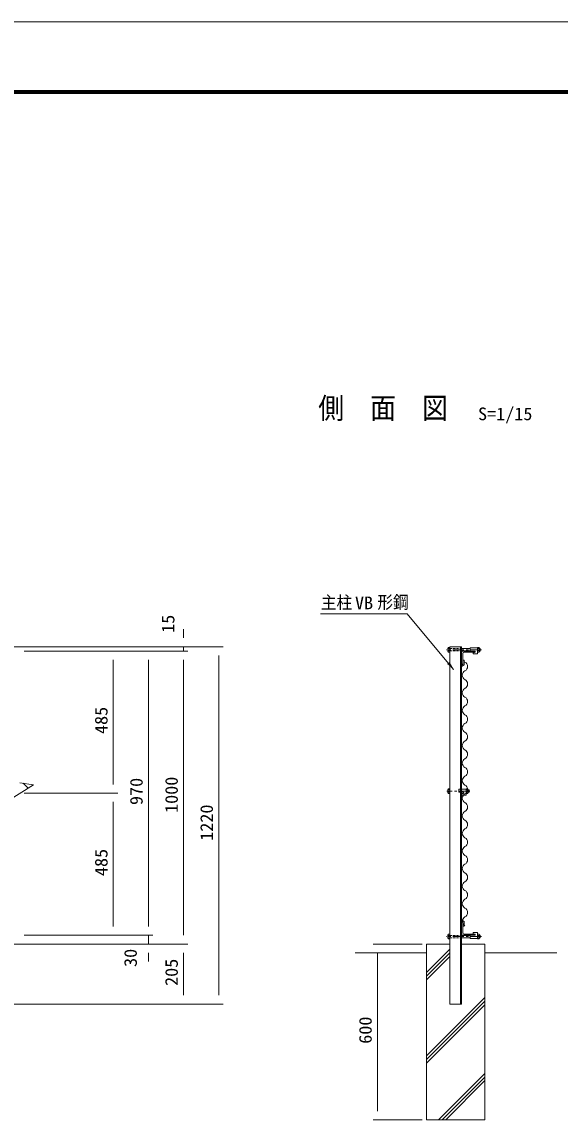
# Model space of a CAD drawing. Units: millimetres, scale not verified. Extents: x -4455 to 4455, y -3150 to 3150.
# Drawn here: x -1090 to 747, y -605 to 3150 of the extents above; entities that cross this region are included whole.
import ezdxf
from ezdxf.enums import TextEntityAlignment as Align

# ---------------------------------------------------------------- set-up
doc = ezdxf.new("R2010")
doc.units = ezdxf.units.MM
doc.header["$LTSCALE"] = 30
for name, pattern in [('USER1', [2, 1.25, -0.25, 0.25, -0.25]), ('USER2', [0.375, 0.25, -0.125]), ('USER3', [4.7625, 3.175, -1.5875])]:
    doc.linetypes.add(name, pattern=pattern)
for name, color, linetype, lineweight in [('0-0_6文字', 3, 'Continuous', 9), ('0-1_4基礎', 4, 'Continuous', 18), ('0-2_5寸法', 1, 'Continuous', 18), ('0-4_1部材', 3, 'Continuous', 18), ('0-9_8部品', 3, 'Continuous', 18), ('0-B_2網', 4, 'Continuous', 18), ('0-C_GL', 7, 'Continuous', 9), ('0-F_D-TTL', 7, 'Continuous', 9)]:
    doc.layers.add(name, color=color, linetype=linetype, lineweight=lineweight)
doc.styles.add('ＭＳ ゴシック', font='')
doc.styles.get('ＭＳ ゴシック').set_extended_font_data('MS Gothic')

msp = doc.modelspace()

# ---------------------------------------------------------------- linework, layer by layer
at = {"layer": '0-0_6文字', "color": 7}
msp.add_lwpolyline([(-71.03, 1130.43), (225.54, 1130.43), (383.74, 940.4)], dxfattribs=at)
msp.add_solid([(385.02, 938.86), (361.83, 958.58), (369.83, 965.25)], dxfattribs=at)
at = {"layer": '0-1_4基礎', "color": 7, "lineweight": 9}
for p, q in [((290.71, 2.68), (370.71, 2.68)), ((290.71, 2.68), (290.71, -597.32)), ((410.71, 2.68), (490.71, 2.68)), ((490.71, 2.68), (490.71, -597.32)), ((290.71, -597.32), (490.71, -597.32))]:
    msp.add_line(p, q, dxfattribs=at)
at = {"layer": '0-1_4基礎'}
for p, q in [((290.71, -94.81), (370.71, -14.81)), ((290.71, -107.31), (370.71, -27.31)), ((290.71, -119.81), (370.71, -39.81)), ((290.71, -379.4), (490.71, -179.4)), ((290.71, -391.9), (490.71, -191.9)), ((290.71, -404.4), (490.71, -204.4)), ((332.11, -597.32), (490.71, -438.71)), ((344.61, -597.32), (490.71, -451.21)), ((357.11, -597.32), (490.71, -463.71))]:
    msp.add_line(p, q, dxfattribs=at)
at = {"layer": '0-2_5寸法'}
for p, q in [((-538.49, 1047.68), (-538.49, 1077.68)), ((-1461.43, 1017.68), (-523.49, 1017.68)), ((-1083.12, 1017.68), (-403.49, 1017.68)), ((-538.49, 1002.68), (-538.49, 1017.68)), ((-1083.12, 1002.68), (-763.49, 1002.68)), ((-1083.12, 1002.68), (-523.49, 1002.68)), ((-1083.12, 1002.68), (-643.49, 1002.68)), ((-1083.12, 1002.68), (-523.49, 1002.68)), ((-418.49, -172.32), (-418.49, 987.68)), ((-778.49, 547.68), (-778.49, 972.68)), ((-658.49, 972.68), (-658.49, 62.68)), ((-538.49, 972.68), (-538.49, 942.68)), ((-538.49, 972.68), (-538.49, 32.68)), ((-1083.12, 517.68), (-763.49, 517.68)), ((-1083.12, 517.68), (-763.49, 517.68)), ((-778.49, 487.68), (-778.49, 62.68)), ((-658.49, 62.68), (-658.49, 92.68)), ((-1410.16, 2.68), (-523.49, 2.68)), ((-1083.12, 32.68), (-643.49, 32.68)), ((-1083.12, 32.68), (-763.49, 32.68)), ((-1083.12, 32.68), (-643.49, 32.68)), ((-1083.12, 2.68), (-643.49, 2.68)), ((-1083.12, 2.68), (-523.49, 2.68)), ((-658.49, 2.68), (-658.49, 32.68)), ((275.71, 2.68), (108.55, 2.68)), ((-658.49, -27.32), (-658.49, -57.32)), ((-538.49, -27.32), (-538.49, -172.32)), ((123.55, -27.32), (123.55, -567.32)), ((-1461.43, -202.32), (-523.49, -202.32)), ((-1461.43, -202.32), (-403.49, -202.32)), ((275.71, -597.32), (108.55, -597.32))]:
    msp.add_line(p, q, dxfattribs=at)
at = {"layer": '0-4_1部材', "color": 7, "lineweight": 9}
for p, q in [((370.71, 1017.68), (370.71, -202.32)), ((407.21, 1017.68), (407.21, -202.32)), ((410.71, 1017.68), (410.71, -202.32)), ((410.71, 957.68), (410.71, 997.68)), ((414.71, 960.68), (414.71, 994.18)), ((419.21, 998.68), (452.71, 998.68)), ((410.71, 954.09), (415.6, 957.86)), ((410.71, 957.68), (411.71, 957.68)), ((410.71, 949.66), (419.1, 956.14)), ((415.6, 971.53), (415.6, 957.86)), ((419.1, 971.53), (415.6, 971.53)), ((419.1, 971.53), (419.1, 956.14)), ((410.71, 85.7), (419.1, 79.22)), ((410.71, 81.28), (415.6, 77.51)), ((410.71, 77.68), (410.71, 37.68)), ((410.71, 77.68), (411.71, 77.68)), ((415.6, 63.84), (415.6, 77.51)), ((419.1, 63.84), (419.1, 79.22)), ((414.71, 74.68), (414.71, 41.18)), ((419.1, 63.84), (415.6, 63.84)), ((419.21, 36.68), (452.71, 36.68))]:
    msp.add_line(p, q, dxfattribs=at)
at = {"layer": '0-4_1部材', "color": 4}
for p in [(-1140.21, 490.95), (-1098.12, 553.3)]:
    msp.add_line(p, (-1050.43, 546.67), dxfattribs=at)
at = {"layer": '0-4_1部材', "color": 7, "lineweight": 9}
for points in [[(415.71, 1002.68), (455.71, 1002.68), (455.71, 1001.68)], [(415.71, 32.68), (455.71, 32.68), (455.71, 33.68)]]:
    msp.add_lwpolyline(points, dxfattribs=at)
for centre, radius, start, end in [((415.71, 997.68), 5, 90, 180), ((419.21, 994.18), 4.5, 90, 180), ((452.71, 1001.68), 3, 270, 0), ((411.71, 960.68), 3, 270, 0), ((411.71, 74.68), 3, 0, 90), ((415.71, 37.68), 5, 180, 270), ((419.21, 41.18), 4.5, 180, 270), ((452.71, 33.68), 3, 0, 90)]:
    msp.add_arc(centre, radius, start, end, dxfattribs=at)
at = {"layer": '0-9_8部品'}
for p, q in [((365.42, 1014.97), (370.71, 1014.97)), ((465.52, 999.29), (465.52, 1014.97)), ((364.31, 1001.21), (365.42, 999.29)), ((365, 1011.13), (370.71, 1011.13)), ((365, 1003.13), (370.71, 1003.13)), ((410.71, 1011.13), (440.52, 1011.13)), ((410.71, 1003.13), (440.52, 1003.13)), ((440.52, 1013.45), (465.52, 1013.45)), ((440.52, 1013.45), (440.52, 1002.95)), ((440.52, 1002.95), (455.27, 1002.95)), ((450.52, 998.45), (455.27, 998.45)), ((450.52, 998.45), (450.52, 993.45)), ((450.52, 993.45), (465.52, 993.45)), ((465.52, 1013.45), (465.52, 993.45)), ((471.24, 1011.13), (465.52, 1011.13)), ((471.24, 1003.13), (465.52, 1003.13)), ((470.81, 999.29), (465.52, 999.29)), ((471.92, 1001.21), (470.81, 999.29)), ((471.92, 1001.21), (471.92, 1013.05)), ((364.31, 518.9), (364.31, 530.74)), ((365, 528.82), (370.71, 528.82)), ((370.71, 516.98), (370.71, 532.66)), ((410.71, 531.14), (426.46, 531.14)), ((426.46, 516.98), (426.46, 532.66)), ((431.75, 532.66), (426.46, 532.66)), ((426.46, 531.14), (426.46, 511.14)), ((432.18, 528.82), (426.46, 528.82)), ((432.86, 530.74), (431.75, 532.66)), ((432.86, 518.9), (432.86, 530.74)), ((432.86, 528.82), (436.42, 528.82)), ((436.42, 520.82), (436.42, 528.82)), ((364.31, 518.9), (365.42, 516.98)), ((365, 520.82), (370.71, 520.82)), ((365.42, 516.98), (370.71, 516.98)), ((410.71, 520.64), (416.21, 520.64)), ((411.46, 516.14), (416.21, 516.14)), ((432.18, 520.82), (426.46, 520.82)), ((432.86, 520.82), (436.42, 520.82)), ((450.52, 41.91), (465.52, 41.91)), ((450.52, 36.91), (450.52, 41.91)), ((465.52, 21.91), (465.52, 41.91)), ((364.31, 34.15), (365.42, 36.07)), ((365, 32.23), (370.71, 32.23)), ((365, 24.23), (370.71, 24.23)), ((365.42, 20.39), (370.71, 20.39)), ((410.71, 32.23), (440.52, 32.23)), ((410.71, 24.23), (440.52, 24.23)), ((440.52, 32.41), (455.27, 32.41)), ((440.52, 21.91), (440.52, 32.41)), ((440.52, 21.91), (465.52, 21.91)), ((450.52, 36.91), (455.27, 36.91)), ((465.52, 36.07), (465.52, 20.39)), ((470.81, 36.07), (465.52, 36.07)), ((471.24, 32.23), (465.52, 32.23)), ((471.24, 24.23), (465.52, 24.23)), ((471.92, 34.15), (470.81, 36.07)), ((471.92, 34.15), (471.92, 22.31))]:
    msp.add_line(p, q, dxfattribs=at)
at = {"layer": '0-9_8部品', "color": 7, "lineweight": 9}
msp.add_line((410.71, 1017.68), (370.71, 1017.68), dxfattribs=at)
at = {"layer": '0-9_8部品', "color": 1, "linetype": 'USER1'}
for p, q in [((478.94, 1007.13), (358.34, 1007.13)), ((439.04, 524.82), (360.01, 524.82)), ((478.94, 28.23), (358.34, 28.23))]:
    msp.add_line(p, q, dxfattribs=at)
at = {"layer": '0-9_8部品', "linetype": 'USER2'}
for p, q in [((370.71, 1011.13), (410.71, 1011.13)), ((370.71, 1003.13), (410.71, 1003.13)), ((370.71, 32.23), (410.71, 32.23)), ((370.71, 24.23), (410.71, 24.23))]:
    msp.add_line(p, q, dxfattribs=at)
at = {"layer": '0-9_8部品', "color": 1, "linetype": 'USER3'}
for p, q in [((401.46, 531.14), (401.46, 520.64)), ((401.46, 531.14), (410.71, 531.14)), ((401.46, 520.64), (410.71, 520.64))]:
    msp.add_line(p, q, dxfattribs=at)
at = {"layer": '0-9_8部品', "color": 1}
for p, q in [((432.86, 528.02), (436.82, 528.02)), ((432.86, 521.62), (436.82, 521.62))]:
    msp.add_line(p, q, dxfattribs=at)
at = {"layer": '0-9_8部品'}
for points in [[(364.31, 1001.21), (364.31, 1013.05), (365.42, 1014.97)], [(365.42, 999.29), (370.71, 999.29), (370.71, 1014.97)], [(471.92, 1013.05), (470.81, 1014.97), (465.52, 1014.97)], [(364.31, 530.74), (365.42, 532.66), (370.71, 532.66)], [(411.46, 516.14), (411.46, 511.14), (426.46, 511.14)], [(432.86, 518.9), (431.75, 516.98), (426.46, 516.98)], [(364.31, 34.15), (364.31, 22.31), (365.42, 20.39)], [(365.42, 36.07), (370.71, 36.07), (370.71, 20.39)], [(471.92, 22.31), (470.81, 20.39), (465.52, 20.39)]]:
    msp.add_lwpolyline(points, dxfattribs=at)
for centre, radius, start, end in [((367.34, 1013.05), 3.03, 180, 219.3382), ((376.31, 1007.13), 12, 160.52878, 199.47122), ((367.34, 1001.21), 3.03, 140.6618, 180), ((455.27, 1000.7), 2.25, 270, 90), ((468.89, 1013.05), 3.03, 320.6618, 0), ((459.92, 1007.13), 12, 340.52878, 19.47122), ((468.89, 1001.21), 3.03, 0, 39.3382), ((468.77, 1007.13), 6.71, 298.05542, 61.94458), ((367.34, 530.74), 3.03, 180, 219.3382), ((376.31, 524.82), 12, 160.52878, 199.47122), ((429.83, 530.74), 3.03, 320.6618, 0), ((420.86, 524.82), 12, 340.52878, 19.47122), ((429.49, 524.82), 8, 330, 30), ((367.34, 518.9), 3.03, 140.6618, 180), ((416.21, 518.39), 2.25, 270, 90), ((429.83, 518.9), 3.03, 0, 39.3382), ((367.34, 34.15), 3.03, 180, 219.3382), ((376.31, 28.23), 12, 160.52878, 199.47122), ((367.34, 22.31), 3.03, 140.6618, 180), ((455.27, 34.66), 2.25, 270, 90), ((468.89, 34.15), 3.03, 320.6618, 0), ((459.92, 28.23), 12, 340.52878, 19.47122), ((468.89, 22.31), 3.03, 0, 39.3382), ((468.77, 28.23), 6.71, 298.05542, 61.94458)]:
    msp.add_arc(centre, radius, start, end, dxfattribs=at)
at = {"layer": '0-B_2網'}
msp.add_line((-1069.27, 534.97), (-1085.9, 551.6), dxfattribs=at)
at = {"layer": '0-B_2網', "color": 2}
for centre, start, end in [((414.28, 950.39), 298.07249, 61.92751), ((430.28, 920.39), 118.07249, 241.92751), ((414.28, 890.39), 298.07249, 61.92751), ((430.28, 860.39), 118.07249, 241.92751), ((414.28, 830.39), 298.07249, 61.92751), ((430.28, 800.39), 118.07249, 241.92751), ((430.28, 740.39), 118.07249, 241.92751), ((414.28, 770.39), 298.07249, 61.92751), ((414.28, 710.39), 298.07249, 61.92751), ((430.28, 680.39), 118.07249, 241.92751), ((414.28, 650.39), 298.07249, 61.92751), ((430.28, 620.39), 118.07249, 241.92751), ((414.28, 590.39), 298.07249, 61.92751), ((430.28, 560.39), 118.07249, 241.92751), ((414.28, 530.39), 298.07249, 61.92751), ((430.28, 500.39), 118.07249, 241.92751), ((430.28, 440.39), 118.07249, 241.92751), ((414.28, 470.39), 298.07249, 61.92751), ((414.28, 410.39), 298.07249, 61.92751), ((430.28, 380.39), 118.07249, 241.92751), ((414.28, 350.39), 298.07249, 61.92751), ((430.28, 320.39), 118.07249, 241.92751), ((414.28, 290.39), 298.07249, 61.92751), ((430.28, 260.39), 118.07249, 241.92751), ((414.28, 230.39), 298.07249, 61.92751), ((430.28, 200.39), 118.07249, 241.92751), ((430.28, 140.39), 118.07249, 241.92751), ((414.28, 170.39), 298.07249, 61.92751), ((414.28, 110.39), 298.07249, 61.92751), ((430.28, 80.39), 118.07249, 241.92751)]:
    msp.add_arc(centre, 17, start, end, dxfattribs=at)
at = {"layer": '0-C_GL'}
for p, q in [((290.71, -27.32), (47.98, -27.32)), ((735.99, -27.32), (490.71, -27.32)), ((370.71, -202.32), (410.71, -202.32))]:
    msp.add_line(p, q, dxfattribs=at)
at = {"layer": '0-F_D-TTL', "color": 2, "lineweight": 18}
msp.add_lwpolyline([(-4454.85, 3150.21), (4454.85, 3150.21), (4454.85, -3150.21), (-4454.85, -3150.21)], close=True, dxfattribs=at)
at = {"layer": '0-F_D-TTL'}
for points in [[(-4168.47, 2916.87), (4168.47, 2916.87), (4168.47, -2916.87), (-4168.47, -2916.87)], [(-4165.81, 2914.21), (4165.81, 2914.21), (4165.81, -2914.21), (-4165.81, -2914.21)], [(-4163.16, 2911.56), (4163.16, 2911.56), (4163.16, -2911.56), (-4163.16, -2911.56)], [(-4160.51, 2908.91), (4160.51, 2908.91), (4160.51, -2908.91), (-4160.51, -2908.91)], [(-4157.86, 2906.26), (4157.86, 2906.26), (4157.86, -2906.26), (-4157.86, -2906.26)]]:
    msp.add_lwpolyline(points, close=True, dxfattribs=at)

# ---------------------------------------------------------------- texts
at = {"layer": '0-0_6文字', "color": 7, "style": 'ＭＳ ゴシック', "width": 0.9}
msp.add_text('側\u3000面\u3000図', height=72.14, dxfattribs=at).set_placement((-78.63, 1774.47), align=Align.BOTTOM_LEFT)
at = {"layer": '0-0_6文字', "style": 'ＭＳ ゴシック'}
for s, width, p in [('S=1/15', 1.05, (466.96, 1777.92)), ('主柱', 0.9, (-69.56, 1134.37)), ('VB', 1.05, (46.84, 1132.56)), ('形鋼', 0.9, (123.51, 1134.8))]:
    msp.add_text(s, height=43.33, dxfattribs=dict(at, width=width)).set_placement(p, align=Align.BOTTOM_LEFT)
at = {"layer": '0-2_5寸法', "color": 3, "style": 'ＭＳ ゴシック', "width": 1.05}
for s, p in [('15', (-556.79, 1064.97)), ('485', (-785.17, 719.68)), ('970', (-665.17, 477.18)), ('1000', (-545.17, 450.18)), ('1220', (-425.17, 355.18)), ('485', (-785.17, 234.68)), ('30', (-685.09, -75.48)), ('205', (-545.17, -140.32)), ('600', (116.88, -337.82))]:
    msp.add_text(s, height=43.33, rotation=90, dxfattribs=at).set_placement(p, align=Align.BOTTOM_LEFT)

doc.saveas('drawing.dxf')
